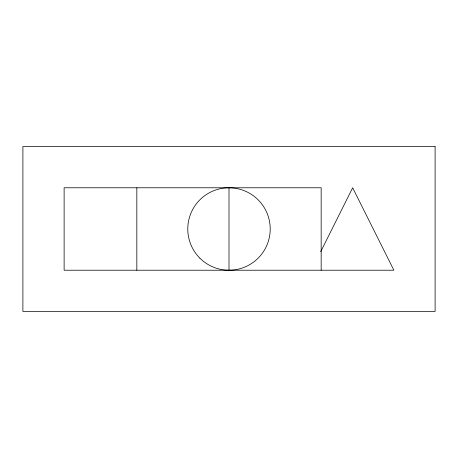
<?xml version="1.0" encoding="UTF-8"?>
<svg xmlns="http://www.w3.org/2000/svg" width="458" height="458" viewBox="0 0 458 458"><rect width="100%" height="100%" fill="white"/><g stroke="black" fill="none" stroke-linecap="round" stroke-linejoin="round"><path stroke-width="0.69" d="M320.709 251.688L352.66 187.78L393.88 270.22L64.12 270.22L64.12 187.78L321.167 187.78L321.167 270.22M229 187.78L229 270.22M136.833 187.78L136.833 270.22M435.1 146.56L22.9 146.56L22.9 311.44L435.1 311.44L435.1 146.56M199.854 258.146A41.22 41.22 0 0 0 268.817 239.666A41.22 41.22 0 0 0 218.334 189.183A41.22 41.22 0 0 0 199.854 258.146"/></g></svg>
